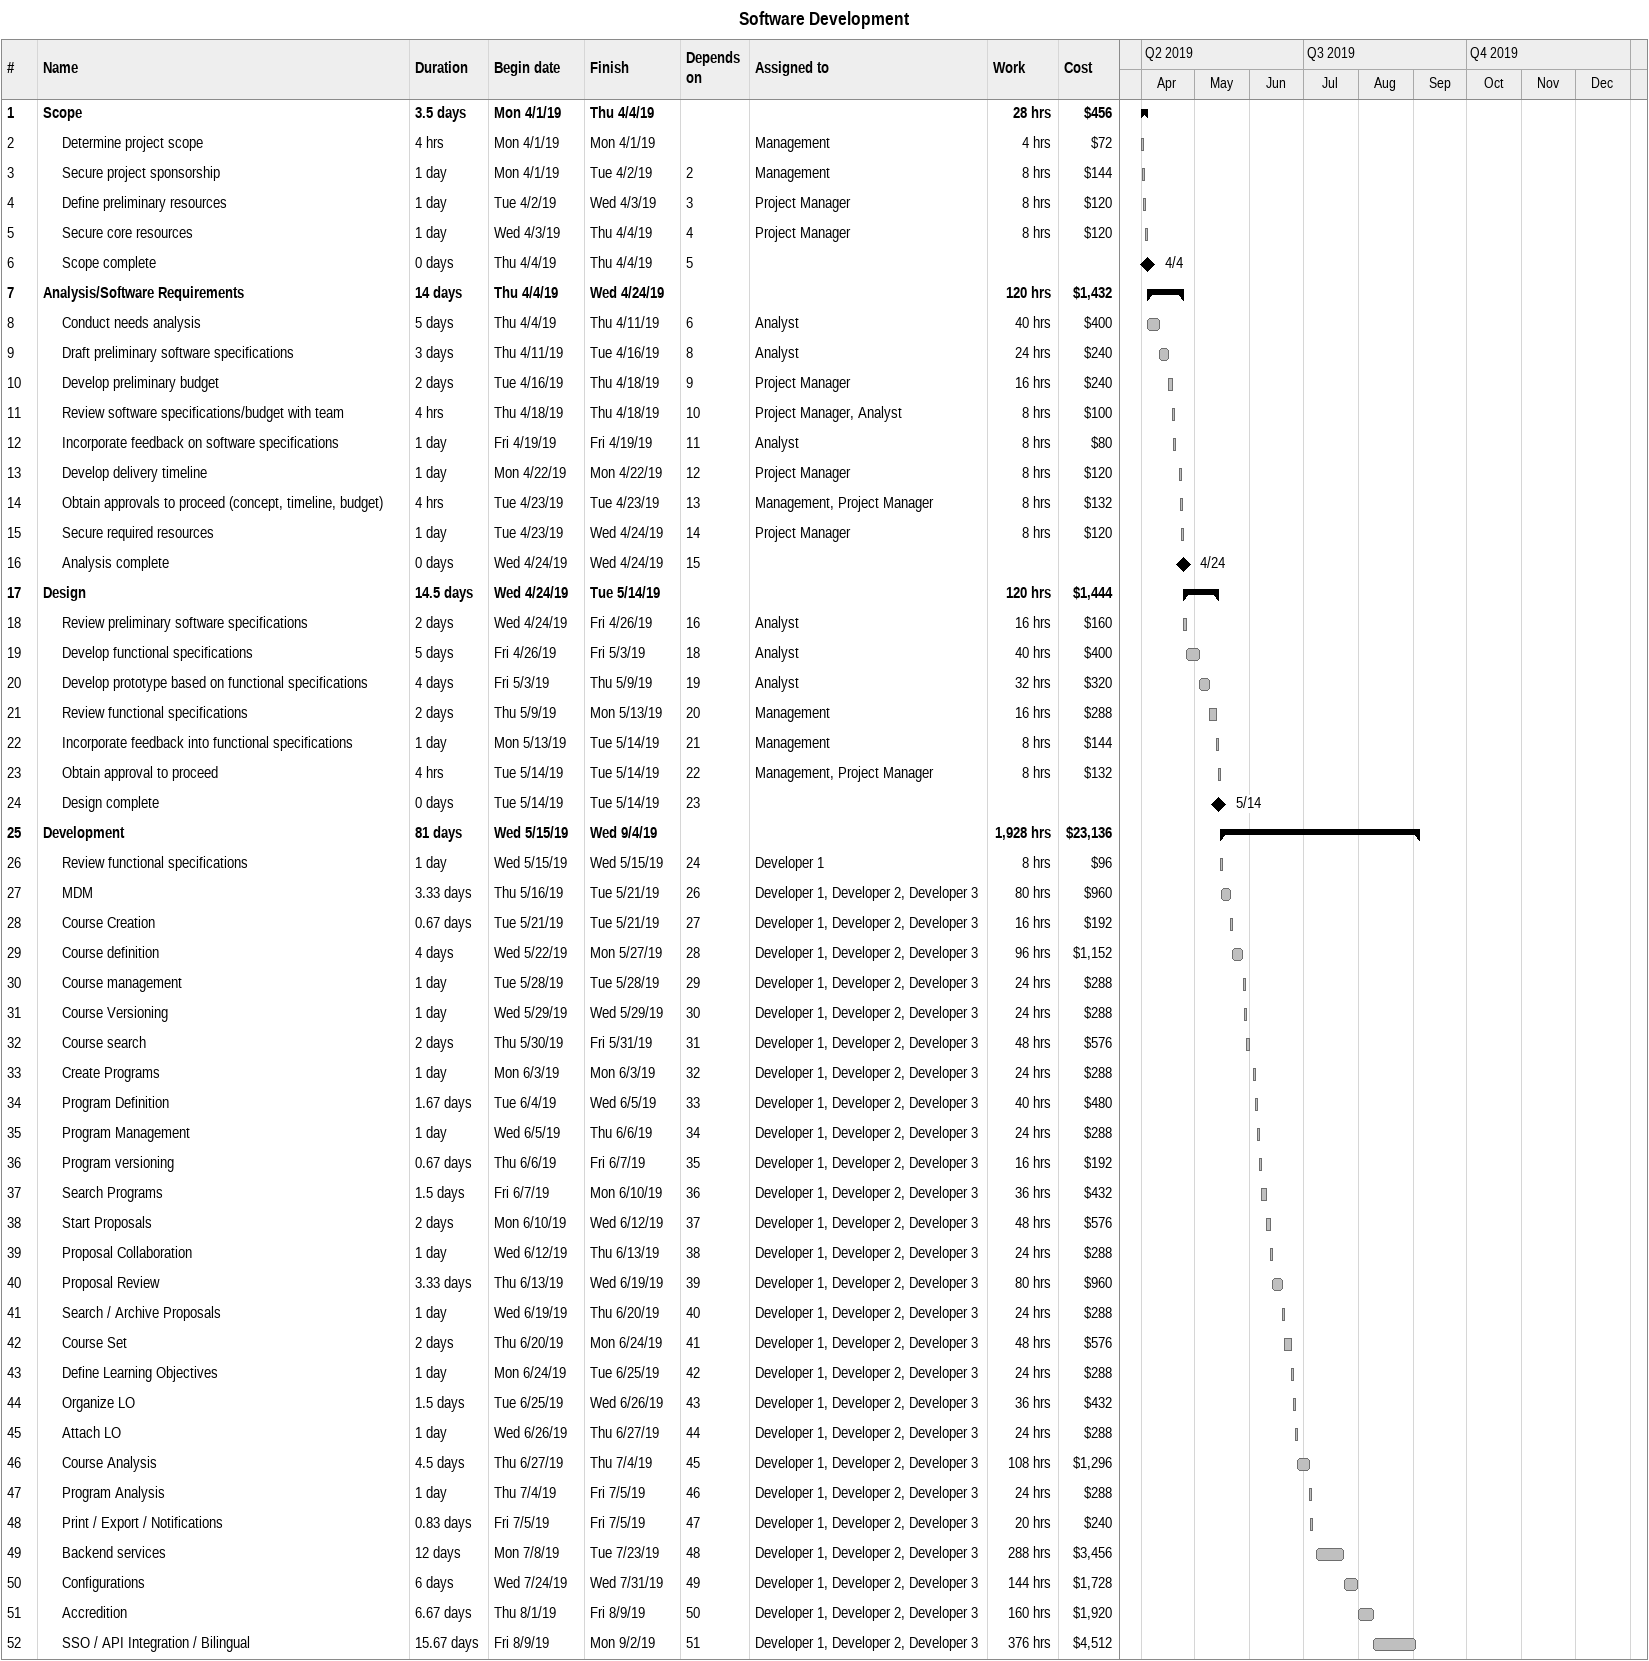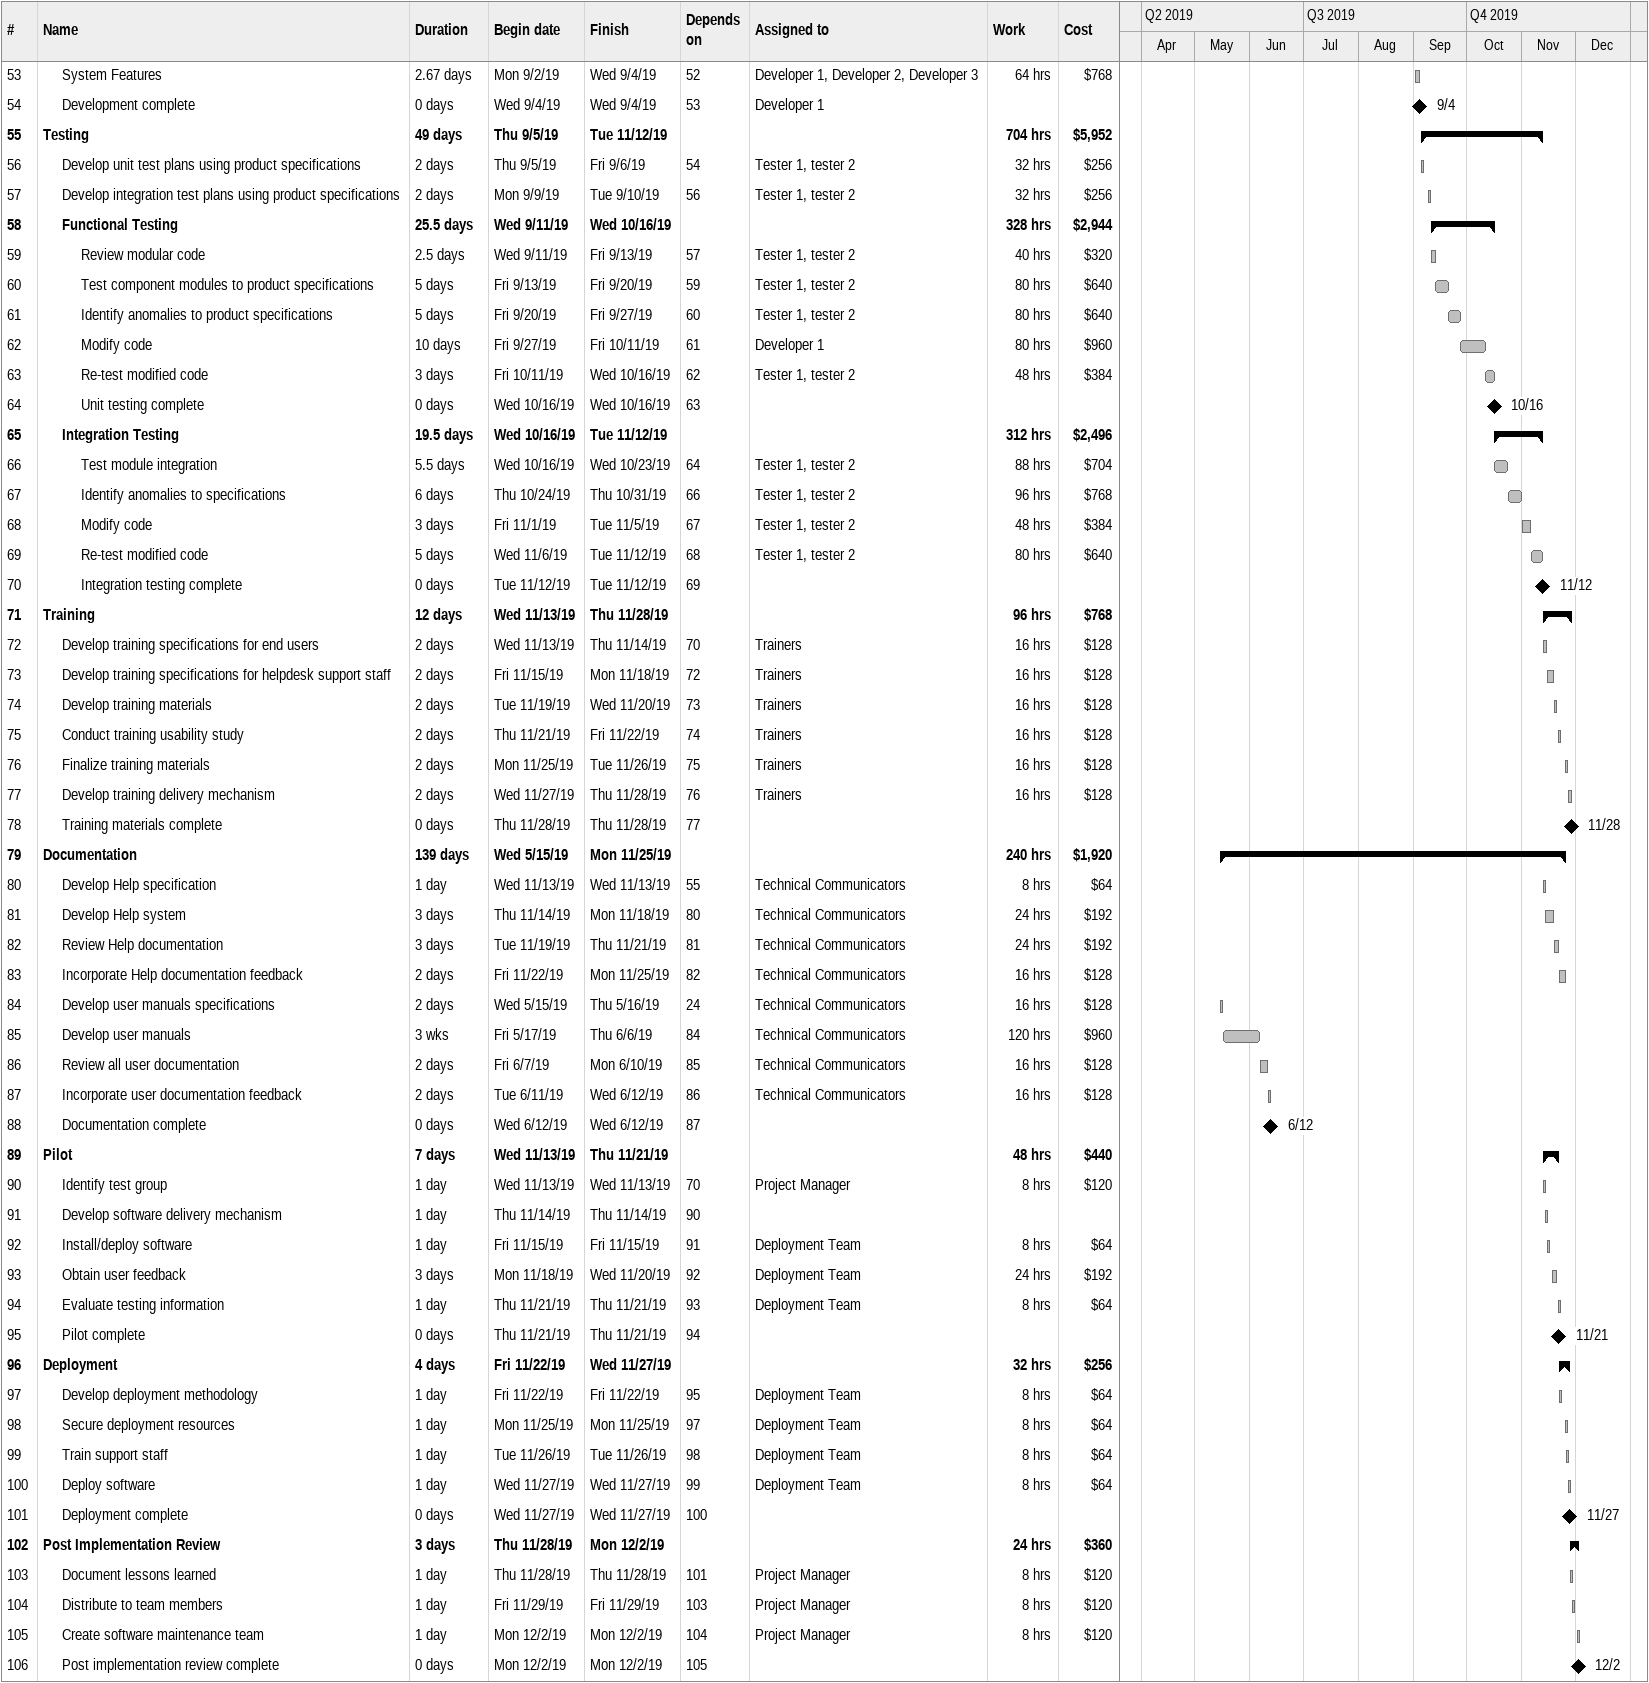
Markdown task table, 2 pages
Software Development

| ID | Level | Task | Duration | Start | Finish | Predecessors | Resources | Work (h) | Cost ($) |
|---|---|---|---|---|---|---|---|---|---|
| 1 | 1 | **Scope** | 3.5d | 2019-04-01 | 2019-04-04 |  |  | 28 | 456 |
| 2 | 2 | Determine project scope | 4h | 2019-04-01 | 2019-04-01 |  | Management | 4 | 72 |
| 3 | 2 | Secure project sponsorship | 1d | 2019-04-01 | 2019-04-02 | 2 | Management | 8 | 144 |
| 4 | 2 | Define preliminary resources | 1d | 2019-04-02 | 2019-04-03 | 3 | Project Manager | 8 | 120 |
| 5 | 2 | Secure core resources | 1d | 2019-04-03 | 2019-04-04 | 4 | Project Manager | 8 | 120 |
| 6 | 2 | Scope complete | 0d | 2019-04-04 | 2019-04-04 | 5 |  |  |  |
| 7 | 1 | **Analysis/Software Requirements** | 14d | 2019-04-04 | 2019-04-24 |  |  | 120 | 1432 |
| 8 | 2 | Conduct needs analysis | 5d | 2019-04-04 | 2019-04-11 | 6 | Analyst | 40 | 400 |
| 9 | 2 | Draft preliminary software specifications | 3d | 2019-04-11 | 2019-04-16 | 8 | Analyst | 24 | 240 |
| 10 | 2 | Develop preliminary budget | 2d | 2019-04-16 | 2019-04-18 | 9 | Project Manager | 16 | 240 |
| 11 | 2 | Review software specifications/budget with team | 4h | 2019-04-18 | 2019-04-18 | 10 | Project Manager, Analyst | 8 | 100 |
| 12 | 2 | Incorporate feedback on software specifications | 1d | 2019-04-19 | 2019-04-19 | 11 | Analyst | 8 | 80 |
| 13 | 2 | Develop delivery timeline | 1d | 2019-04-22 | 2019-04-22 | 12 | Project Manager | 8 | 120 |
| 14 | 2 | Obtain approvals to proceed (concept, timeline, budget) | 4h | 2019-04-23 | 2019-04-23 | 13 | Management, Project Manager | 8 | 132 |
| 15 | 2 | Secure required resources | 1d | 2019-04-23 | 2019-04-24 | 14 | Project Manager | 8 | 120 |
| 16 | 2 | Analysis complete | 0d | 2019-04-24 | 2019-04-24 | 15 |  |  |  |
| 17 | 1 | **Design** | 14.5d | 2019-04-24 | 2019-05-14 |  |  | 120 | 1444 |
| 18 | 2 | Review preliminary software specifications | 2d | 2019-04-24 | 2019-04-26 | 16 | Analyst | 16 | 160 |
| 19 | 2 | Develop functional specifications | 5d | 2019-04-26 | 2019-05-03 | 18 | Analyst | 40 | 400 |
| 20 | 2 | Develop prototype based on functional specifications | 4d | 2019-05-03 | 2019-05-09 | 19 | Analyst | 32 | 320 |
| 21 | 2 | Review functional specifications | 2d | 2019-05-09 | 2019-05-13 | 20 | Management | 16 | 288 |
| 22 | 2 | Incorporate feedback into functional specifications | 1d | 2019-05-13 | 2019-05-14 | 21 | Management | 8 | 144 |
| 23 | 2 | Obtain approval to proceed | 4h | 2019-05-14 | 2019-05-14 | 22 | Management, Project Manager | 8 | 132 |
| 24 | 2 | Design complete | 0d | 2019-05-14 | 2019-05-14 | 23 |  |  |  |
| 25 | 1 | **Development** | 81d | 2019-05-15 | 2019-09-04 |  |  | 1928 | 23136 |
| 26 | 2 | Review functional specifications | 1d | 2019-05-15 | 2019-05-15 | 24 | Developer 1 | 8 | 96 |
| 27 | 2 | MDM | 3.33d | 2019-05-16 | 2019-05-21 | 26 | Developer 1, Developer 2, Developer 3 | 80 | 960 |
| 28 | 2 | Course Creation | 0.67d | 2019-05-21 | 2019-05-21 | 27 | Developer 1, Developer 2, Developer 3 | 16 | 192 |
| 29 | 2 | Course definition | 4d | 2019-05-22 | 2019-05-27 | 28 | Developer 1, Developer 2, Developer 3 | 96 | 1152 |
| 30 | 2 | Course management | 1d | 2019-05-28 | 2019-05-28 | 29 | Developer 1, Developer 2, Developer 3 | 24 | 288 |
| 31 | 2 | Course Versioning | 1d | 2019-05-29 | 2019-05-29 | 30 | Developer 1, Developer 2, Developer 3 | 24 | 288 |
| 32 | 2 | Course search | 2d | 2019-05-30 | 2019-05-31 | 31 | Developer 1, Developer 2, Developer 3 | 48 | 576 |
| 33 | 2 | Create Programs | 1d | 2019-06-03 | 2019-06-03 | 32 | Developer 1, Developer 2, Developer 3 | 24 | 288 |
| 34 | 2 | Program Definition | 1.67d | 2019-06-04 | 2019-06-05 | 33 | Developer 1, Developer 2, Developer 3 | 40 | 480 |
| 35 | 2 | Program Management | 1d | 2019-06-05 | 2019-06-06 | 34 | Developer 1, Developer 2, Developer 3 | 24 | 288 |
| 36 | 2 | Program versioning | 0.67d | 2019-06-06 | 2019-06-07 | 35 | Developer 1, Developer 2, Developer 3 | 16 | 192 |
| 37 | 2 | Search Programs | 1.5d | 2019-06-07 | 2019-06-10 | 36 | Developer 1, Developer 2, Developer 3 | 36 | 432 |
| 38 | 2 | Start Proposals | 2d | 2019-06-10 | 2019-06-12 | 37 | Developer 1, Developer 2, Developer 3 | 48 | 576 |
| 39 | 2 | Proposal Collaboration | 1d | 2019-06-12 | 2019-06-13 | 38 | Developer 1, Developer 2, Developer 3 | 24 | 288 |
| 40 | 2 | Proposal Review | 3.33d | 2019-06-13 | 2019-06-19 | 39 | Developer 1, Developer 2, Developer 3 | 80 | 960 |
| 41 | 2 | Search / Archive Proposals | 1d | 2019-06-19 | 2019-06-20 | 40 | Developer 1, Developer 2, Developer 3 | 24 | 288 |
| 42 | 2 | Course Set | 2d | 2019-06-20 | 2019-06-24 | 41 | Developer 1, Developer 2, Developer 3 | 48 | 576 |
| 43 | 2 | Define Learning Objectives | 1d | 2019-06-24 | 2019-06-25 | 42 | Developer 1, Developer 2, Developer 3 | 24 | 288 |
| 44 | 2 | Organize LO | 1.5d | 2019-06-25 | 2019-06-26 | 43 | Developer 1, Developer 2, Developer 3 | 36 | 432 |
| 45 | 2 | Attach LO | 1d | 2019-06-26 | 2019-06-27 | 44 | Developer 1, Developer 2, Developer 3 | 24 | 288 |
| 46 | 2 | Course Analysis | 4.5d | 2019-06-27 | 2019-07-04 | 45 | Developer 1, Developer 2, Developer 3 | 108 | 1296 |
| 47 | 2 | Program Analysis | 1d | 2019-07-04 | 2019-07-05 | 46 | Developer 1, Developer 2, Developer 3 | 24 | 288 |
| 48 | 2 | Print / Export / Notifications | 0.83d | 2019-07-05 | 2019-07-05 | 47 | Developer 1, Developer 2, Developer 3 | 20 | 240 |
| 49 | 2 | Backend services | 12d | 2019-07-08 | 2019-07-23 | 48 | Developer 1, Developer 2, Developer 3 | 288 | 3456 |
| 50 | 2 | Configurations | 6d | 2019-07-24 | 2019-07-31 | 49 | Developer 1, Developer 2, Developer 3 | 144 | 1728 |
| 51 | 2 | Accredition | 6.67d | 2019-08-01 | 2019-08-09 | 50 | Developer 1, Developer 2, Developer 3 | 160 | 1920 |
| 52 | 2 | SSO / API Integration / Bilingual | 15.67d | 2019-08-09 | 2019-09-02 | 51 | Developer 1, Developer 2, Developer 3 | 376 | 4512 |
| 53 | 2 | System Features | 2.67d | 2019-09-02 | 2019-09-04 | 52 | Developer 1, Developer 2, Developer 3 | 64 | 768 |
| 54 | 2 | Development complete | 0d | 2019-09-04 | 2019-09-04 | 53 | Developer 1 |  |  |
| 55 | 1 | **Testing** | 49d | 2019-09-05 | 2019-11-12 |  |  | 704 | 5952 |
| 56 | 2 | Develop unit test plans using product specifications | 2d | 2019-09-05 | 2019-09-06 | 54 | Tester 1, tester 2 | 32 | 256 |
| 57 | 2 | Develop integration test plans using product specifications | 2d | 2019-09-09 | 2019-09-10 | 56 | Tester 1, tester 2 | 32 | 256 |
| 58 | 2 | **Functional Testing** | 25.5d | 2019-09-11 | 2019-10-16 |  |  | 328 | 2944 |
| 59 | 3 | Review modular code | 2.5d | 2019-09-11 | 2019-09-13 | 57 | Tester 1, tester 2 | 40 | 320 |
| 60 | 3 | Test component modules to product specifications | 5d | 2019-09-13 | 2019-09-20 | 59 | Tester 1, tester 2 | 80 | 640 |
| 61 | 3 | Identify anomalies to product specifications | 5d | 2019-09-20 | 2019-09-27 | 60 | Tester 1, tester 2 | 80 | 640 |
| 62 | 3 | Modify code | 10d | 2019-09-27 | 2019-10-11 | 61 | Developer 1 | 80 | 960 |
| 63 | 3 | Re-test modified code | 3d | 2019-10-11 | 2019-10-16 | 62 | Tester 1, tester 2 | 48 | 384 |
| 64 | 3 | Unit testing complete | 0d | 2019-10-16 | 2019-10-16 | 63 |  |  |  |
| 65 | 2 | **Integration Testing** | 19.5d | 2019-10-16 | 2019-11-12 |  |  | 312 | 2496 |
| 66 | 3 | Test module integration | 5.5d | 2019-10-16 | 2019-10-23 | 64 | Tester 1, tester 2 | 88 | 704 |
| 67 | 3 | Identify anomalies to specifications | 6d | 2019-10-24 | 2019-10-31 | 66 | Tester 1, tester 2 | 96 | 768 |
| 68 | 3 | Modify code | 3d | 2019-11-01 | 2019-11-05 | 67 | Tester 1, tester 2 | 48 | 384 |
| 69 | 3 | Re-test modified code | 5d | 2019-11-06 | 2019-11-12 | 68 | Tester 1, tester 2 | 80 | 640 |
| 70 | 3 | Integration testing complete | 0d | 2019-11-12 | 2019-11-12 | 69 |  |  |  |
| 71 | 1 | **Training** | 12d | 2019-11-13 | 2019-11-28 |  |  | 96 | 768 |
| 72 | 2 | Develop training specifications for end users | 2d | 2019-11-13 | 2019-11-14 | 70 | Trainers | 16 | 128 |
| 73 | 2 | Develop training specifications for helpdesk support staff | 2d | 2019-11-15 | 2019-11-18 | 72 | Trainers | 16 | 128 |
| 74 | 2 | Develop training materials | 2d | 2019-11-19 | 2019-11-20 | 73 | Trainers | 16 | 128 |
| 75 | 2 | Conduct training usability study | 2d | 2019-11-21 | 2019-11-22 | 74 | Trainers | 16 | 128 |
| 76 | 2 | Finalize training materials | 2d | 2019-11-25 | 2019-11-26 | 75 | Trainers | 16 | 128 |
| 77 | 2 | Develop training delivery mechanism | 2d | 2019-11-27 | 2019-11-28 | 76 | Trainers | 16 | 128 |
| 78 | 2 | Training materials complete | 0d | 2019-11-28 | 2019-11-28 | 77 |  |  |  |
| 79 | 1 | **Documentation** | 139d | 2019-05-15 | 2019-11-25 |  |  | 240 | 1920 |
| 80 | 2 | Develop Help specification | 1d | 2019-11-13 | 2019-11-13 | 55 | Technical Communicators | 8 | 64 |
| 81 | 2 | Develop Help system | 3d | 2019-11-14 | 2019-11-18 | 80 | Technical Communicators | 24 | 192 |
| 82 | 2 | Review Help documentation | 3d | 2019-11-19 | 2019-11-21 | 81 | Technical Communicators | 24 | 192 |
| 83 | 2 | Incorporate Help documentation feedback | 2d | 2019-11-22 | 2019-11-25 | 82 | Technical Communicators | 16 | 128 |
| 84 | 2 | Develop user manuals specifications | 2d | 2019-05-15 | 2019-05-16 | 24 | Technical Communicators | 16 | 128 |
| 85 | 2 | Develop user manuals | 3w | 2019-05-17 | 2019-06-06 | 84 | Technical Communicators | 120 | 960 |
| 86 | 2 | Review all user documentation | 2d | 2019-06-07 | 2019-06-10 | 85 | Technical Communicators | 16 | 128 |
| 87 | 2 | Incorporate user documentation feedback | 2d | 2019-06-11 | 2019-06-12 | 86 | Technical Communicators | 16 | 128 |
| 88 | 2 | Documentation complete | 0d | 2019-06-12 | 2019-06-12 | 87 |  |  |  |
| 89 | 1 | **Pilot** | 7d | 2019-11-13 | 2019-11-21 |  |  | 48 | 440 |
| 90 | 2 | Identify test group | 1d | 2019-11-13 | 2019-11-13 | 70 | Project Manager | 8 | 120 |
| 91 | 2 | Develop software delivery mechanism | 1d | 2019-11-14 | 2019-11-14 | 90 |  |  |  |
| 92 | 2 | Install/deploy software | 1d | 2019-11-15 | 2019-11-15 | 91 | Deployment Team | 8 | 64 |
| 93 | 2 | Obtain user feedback | 3d | 2019-11-18 | 2019-11-20 | 92 | Deployment Team | 24 | 192 |
| 94 | 2 | Evaluate testing information | 1d | 2019-11-21 | 2019-11-21 | 93 | Deployment Team | 8 | 64 |
| 95 | 2 | Pilot complete | 0d | 2019-11-21 | 2019-11-21 | 94 |  |  |  |
| 96 | 1 | **Deployment** | 4d | 2019-11-22 | 2019-11-27 |  |  | 32 | 256 |
| 97 | 2 | Develop deployment methodology | 1d | 2019-11-22 | 2019-11-22 | 95 | Deployment Team | 8 | 64 |
| 98 | 2 | Secure deployment resources | 1d | 2019-11-25 | 2019-11-25 | 97 | Deployment Team | 8 | 64 |
| 99 | 2 | Train support staff | 1d | 2019-11-26 | 2019-11-26 | 98 | Deployment Team | 8 | 64 |
| 100 | 2 | Deploy software | 1d | 2019-11-27 | 2019-11-27 | 99 | Deployment Team | 8 | 64 |
| 101 | 2 | Deployment complete | 0d | 2019-11-27 | 2019-11-27 | 100 |  |  |  |
| 102 | 1 | **Post Implementation Review** | 3d | 2019-11-28 | 2019-12-02 |  |  | 24 | 360 |
| 103 | 2 | Document lessons learned | 1d | 2019-11-28 | 2019-11-28 | 101 | Project Manager | 8 | 120 |
| 104 | 2 | Distribute to team members | 1d | 2019-11-29 | 2019-11-29 | 103 | Project Manager | 8 | 120 |
| 105 | 2 | Create software maintenance team | 1d | 2019-12-02 | 2019-12-02 | 104 | Project Manager | 8 | 120 |
| 106 | 2 | Post implementation review complete | 0d | 2019-12-02 | 2019-12-02 | 105 |  |  |  |
